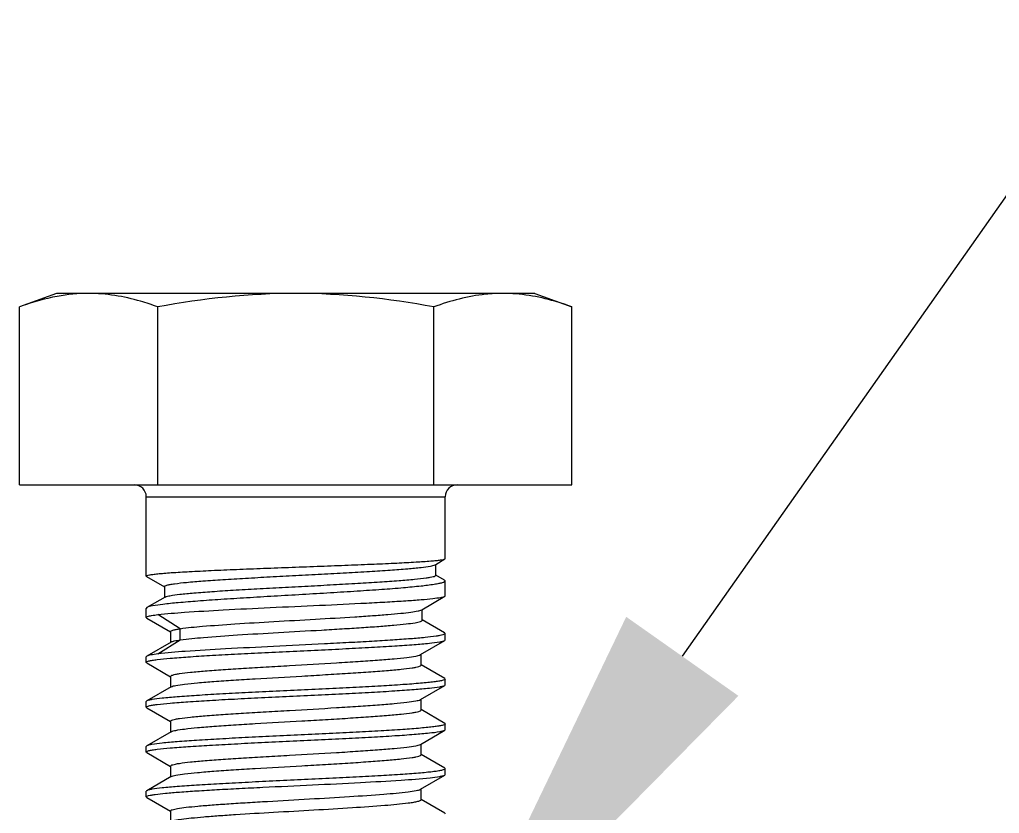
# Model space of a CAD drawing. Extents: x -409572 to -157272, y 600795 to 878326.
# Drawn here: x -392165.5 to -391927.6, y 814208.6 to 814401.3 of the extents above; entities that cross this region are included whole.
import ezdxf

# ---------------------------------------------------------------- set-up
doc = ezdxf.new("R2010")
doc.units = 0
doc.header["$LTSCALE"] = 1000
doc.header["$MEASUREMENT"] = 0
doc.layers.get('0').update_dxf_attribs({"linetype": 'CONTINUOUS'})

msp = doc.modelspace()

# ---------------------------------------------------------------- linework, layer by layer
at = {"linetype": 'CONTINUOUS'}
for p, q in [((-392156.5, 814334.84), (-392165.49, 814331.57)), ((-392040.34, 814334.84), (-392156.5, 814334.84)), ((-392040.34, 814334.84), (-392031.36, 814331.57)), ((-392165.49, 814288.38), (-392165.49, 814331.57)), ((-392131.95, 814288.38), (-392131.95, 814331.57)), ((-392064.89, 814288.38), (-392064.89, 814331.57)), ((-392031.36, 814288.38), (-392031.36, 814331.57)), ((-392165.49, 814288.38), (-392031.36, 814288.38)), ((-392134.72, 814266.2), (-392134.72, 814285.48)), ((-392134.72, 814266.2), (-392134.72, 814285.48)), ((-392134.72, 814285.48), (-392062.12, 814285.48)), ((-392062.12, 814270.44), (-392062.12, 814285.48)), ((-392062.12, 814270.44), (-392062.12, 814285.48)), ((-392064.58, 814268.98), (-392064.45, 814269.05)), ((-392064.45, 814269.05), (-392062.19, 814270.37)), ((-392064.45, 814266.41), (-392064.45, 814269.05)), ((-392062.19, 814270.37), (-392062.12, 814270.44)), ((-392134.72, 814266.2), (-392134.72, 814266.22)), ((-392134.64, 814266.11), (-392134.72, 814266.2)), ((-392064.42, 814266.47), (-392064.45, 814266.48)), ((-392062.32, 814265.25), (-392064.42, 814266.47)), ((-392134.64, 814266.11), (-392130.34, 814263.61)), ((-392062.32, 814265.25), (-392062.12, 814265.02)), ((-392062.12, 814261.43), (-392062.12, 814265.02)), ((-392062.12, 814261.43), (-392062.12, 814265.02)), ((-392130.34, 814263.61), (-392130.31, 814263.59)), ((-392130.31, 814263.67), (-392130.31, 814261.03)), ((-392062.23, 814261.3), (-392062.12, 814261.43)), ((-392130.17, 814261.11), (-392134.55, 814258.57)), ((-392067.83, 814258.04), (-392062.23, 814261.3)), ((-392134.55, 814258.57), (-392134.72, 814258.37)), ((-392134.72, 814256.16), (-392134.72, 814258.37)), ((-392134.72, 814256.16), (-392134.72, 814258.37)), ((-392126.48, 814253.44), (-392131.9, 814256.85)), ((-392067.69, 814255.49), (-392067.69, 814258.13)), ((-392134.6, 814256.02), (-392134.72, 814256.16)), ((-392134.6, 814256.02), (-392128.84, 814252.67)), ((-392062.27, 814252.43), (-392067.69, 814255.57)), ((-392128.84, 814252.75), (-392128.84, 814250.12)), ((-392126.48, 814250.72), (-392126.48, 814253.44)), ((-392062.27, 814252.43), (-392062.12, 814252.26)), ((-392062.12, 814250.72), (-392062.12, 814252.26)), ((-392062.12, 814250.72), (-392062.12, 814252.26)), ((-392062.12, 814252.26), (-392062.12, 814252.24)), ((-392128.69, 814250.2), (-392134.6, 814246.78)), ((-392131.9, 814247.32), (-392126.48, 814250.72)), ((-392068.15, 814247.14), (-392062.25, 814250.57)), ((-392062.25, 814250.57), (-392062.12, 814250.72)), ((-392068, 814244.59), (-392068, 814247.22)), ((-392134.6, 814246.78), (-392134.72, 814246.64)), ((-392134.72, 814245.27), (-392134.72, 814246.64)), ((-392134.72, 814245.27), (-392134.72, 814246.64)), ((-392134.6, 814245.13), (-392134.72, 814245.27)), ((-392134.6, 814245.13), (-392128.84, 814241.78)), ((-392062.25, 814241.33), (-392068, 814244.67)), ((-392128.84, 814241.86), (-392128.84, 814239.23)), ((-392062.25, 814241.33), (-392062.12, 814241.19)), ((-392062.12, 814239.83), (-392062.12, 814241.19)), ((-392062.12, 814239.83), (-392062.12, 814241.19)), ((-392062.12, 814241.19), (-392062.12, 814241.17)), ((-392128.69, 814239.31), (-392134.6, 814235.89)), ((-392068.15, 814236.25), (-392062.25, 814239.68)), ((-392062.25, 814239.68), (-392062.12, 814239.83)), ((-392134.6, 814235.89), (-392134.72, 814235.75)), ((-392134.72, 814234.38), (-392134.72, 814235.75)), ((-392134.72, 814234.38), (-392134.72, 814235.75)), ((-392068, 814233.7), (-392068, 814236.33)), ((-392134.6, 814234.24), (-392134.72, 814234.38)), ((-392134.6, 814234.24), (-392128.84, 814230.89)), ((-392062.25, 814230.44), (-392068, 814233.78)), ((-392128.84, 814230.97), (-392128.84, 814228.34)), ((-392128.69, 814228.42), (-392134.6, 814225)), ((-392068.15, 814225.36), (-392062.25, 814228.79)), ((-392062.25, 814230.44), (-392062.12, 814230.3)), ((-392062.25, 814228.79), (-392062.12, 814228.94)), ((-392062.12, 814228.94), (-392062.12, 814230.3)), ((-392062.12, 814228.94), (-392062.12, 814230.3)), ((-392062.12, 814230.3), (-392062.12, 814230.28)), ((-392134.6, 814225), (-392134.72, 814224.86)), ((-392134.72, 814223.49), (-392134.72, 814224.86)), ((-392134.72, 814223.49), (-392134.72, 814224.86)), ((-392134.6, 814223.35), (-392134.72, 814223.49)), ((-392134.6, 814223.35), (-392128.84, 814220)), ((-392068, 814222.81), (-392068, 814225.44)), ((-392062.25, 814219.55), (-392068, 814222.89)), ((-392128.84, 814220.08), (-392128.84, 814217.45)), ((-392062.25, 814219.55), (-392062.12, 814219.41)), ((-392062.12, 814218.05), (-392062.12, 814219.41)), ((-392062.12, 814218.05), (-392062.12, 814219.41)), ((-392062.12, 814219.41), (-392062.12, 814219.39)), ((-392128.69, 814217.53), (-392134.6, 814214.11)), ((-392068.15, 814214.47), (-392062.25, 814217.9)), ((-392062.25, 814217.9), (-392062.12, 814218.05)), ((-392134.6, 814214.11), (-392134.72, 814213.97)), ((-392134.72, 814212.6), (-392134.72, 814213.97)), ((-392134.72, 814212.6), (-392134.72, 814213.97)), ((-392068, 814211.92), (-392068, 814214.55)), ((-392134.72, 814212.6), (-392134.72, 814212.62)), ((-392134.6, 814212.46), (-392134.72, 814212.6)), ((-392134.6, 814212.46), (-392128.84, 814209.11)), ((-392062.25, 814208.66), (-392068, 814212)), ((-392128.84, 814209.19), (-392128.84, 814206.56)), ((-392062.25, 814208.66), (-392062.12, 814208.52))]:
    msp.add_line(p, q, dxfattribs=at)
msp.add_lwpolyline([(-392004.55, 814246.73), (-391427.01, 815067.02)])
for centre, radius, start, end in [((-392137.63, 814285.48), 2.9, 0, 90), ((-392059.22, 814285.48), 2.9, 90, 180), ((-392062.26, 814265.02), 0.135, 352.473, 359.9874)]:
    msp.add_arc(centre, radius, start, end, dxfattribs=at)
for points, knots in [([(-392156.35, 814334.13), (-392157.12, 814333.98), (-392160.22, 814333.33), (-392163.25, 814332.39), (-392165.49, 814331.57)], [0, 0, 0, 0, 0.246984, 1, 1, 1, 1]), ([(-392131.95, 814331.57), (-392133.33, 814332.07), (-392138.74, 814333.87), (-392144.47, 814334.84), (-392148.72, 814334.84)], [0, 0, 0, 0, 0.255699, 1, 1, 1, 1]), ([(-392048.12, 814334.84), (-392049.53, 814334.84), (-392055.25, 814334.54), (-392060.84, 814333.05), (-392064.89, 814331.57)], [0, 0, 0, 0, 0.246322, 1, 1, 1, 1]), ([(-392031.36, 814331.57), (-392032.73, 814332.07), (-392038.14, 814333.87), (-392043.87, 814334.84), (-392048.12, 814334.84)], [0, 0, 0, 0, 0.255699, 1, 1, 1, 1]), ([(-392134.72, 814266.22), (-392134.7, 814266.3), (-392134.39, 814266.4), (-392133.89, 814266.52), (-392133.01, 814266.65), (-392131.84, 814266.78), (-392130.35, 814266.92), (-392127.79, 814267.11), (-392123.96, 814267.33), (-392118.69, 814267.59), (-392112.67, 814267.85), (-392106.13, 814268.11), (-392099.31, 814268.36), (-392092.45, 814268.62), (-392085.82, 814268.87), (-392079.64, 814269.12), (-392074.16, 814269.36), (-392069.57, 814269.6), (-392066.38, 814269.81), (-392064.4, 814269.99), (-392063.37, 814270.1), (-392062.67, 814270.22), (-392062.3, 814270.3), (-392062.19, 814270.37)], [0, 0, 0, 0, 0.003381, 0.010986, 0.023001, 0.039366, 0.059948, 0.084568, 0.144999, 0.218466, 0.30228, 0.393369, 0.488398, 0.583881, 0.67631, 0.762298, 0.838693, 0.902698, 0.951975, 0.970513, 0.984751, 0.994586, 1, 1, 1, 1]), ([(-392130.31, 814263.67), (-392130.31, 814263.75), (-392130.06, 814263.91), (-392129.62, 814264.04), (-392128.84, 814264.21), (-392127.26, 814264.45), (-392124.6, 814264.74), (-392120.69, 814265.06), (-392115.92, 814265.39), (-392110.49, 814265.71), (-392104.58, 814266.04), (-392098.43, 814266.37), (-392092.25, 814266.69), (-392086.27, 814267.02), (-392080.7, 814267.34), (-392075.73, 814267.65), (-392071.56, 814267.98), (-392068.29, 814268.26), (-392066.08, 814268.59), (-392064.92, 814268.78), (-392064.58, 814268.98)], [0, 0, 0, 0, 0.003478, 0.010905, 0.022714, 0.038888, 0.08377, 0.143931, 0.217105, 0.300546, 0.391147, 0.485568, 0.580364, 0.672117, 0.757557, 0.833683, 0.897862, 0.947927, 0.982266, 1, 1, 1, 1]), ([(-392130.17, 814261.11), (-392129.81, 814261.32), (-392128.58, 814261.52), (-392126.27, 814261.86), (-392122.85, 814262.16), (-392118.51, 814262.49), (-392113.4, 814262.82), (-392107.72, 814263.15), (-392101.67, 814263.47), (-392095.47, 814263.8), (-392089.36, 814264.12), (-392083.55, 814264.45), (-392078.24, 814264.77), (-392073.63, 814265.08), (-392069.88, 814265.39), (-392067.34, 814265.67), (-392065.84, 814265.9), (-392065.1, 814266.06), (-392064.68, 814266.18), (-392064.45, 814266.34), (-392064.45, 814266.41)], [0, 0, 0, 0, 0.01879, 0.054986, 0.107411, 0.174108, 0.252565, 0.339846, 0.432717, 0.527771, 0.621558, 0.710715, 0.792084, 0.862827, 0.920523, 0.963255, 0.978576, 0.989732, 0.99673, 1, 1, 1, 1]), ([(-392062.12, 814265), (-392062.14, 814264.91), (-392062.4, 814264.72), (-392062.92, 814264.55), (-392063.77, 814264.34), (-392065.48, 814264.05), (-392068.37, 814263.7), (-392072.6, 814263.3), (-392077.76, 814262.9), (-392083.66, 814262.51), (-392090.1, 814262.11), (-392096.83, 814261.71), (-392103.62, 814261.32), (-392110.22, 814260.93), (-392116.4, 814260.54), (-392121.94, 814260.16), (-392126.62, 814259.77), (-392130.31, 814259.42), (-392132.82, 814259.03), (-392134.16, 814258.8), (-392134.55, 814258.57)], [0, 0, 0, 0, 0.003886, 0.011519, 0.02334, 0.039356, 0.083514, 0.142565, 0.214445, 0.296599, 0.386099, 0.479746, 0.574189, 0.666041, 0.75202, 0.829053, 0.894388, 0.945711, 0.981256, 1, 1, 1, 1]), ([(-392131.9, 814256.85), (-392129.76, 814257.11), (-392124.47, 814257.52), (-392115.4, 814258.05), (-392104.45, 814258.58), (-392092.84, 814259.11), (-392083.33, 814259.56), (-392076.35, 814259.93), (-392071.94, 814260.2), (-392068.27, 814260.47), (-392065.42, 814260.71), (-392063.52, 814260.99), (-392062.52, 814261.14), (-392062.23, 814261.3)], [0, 0, 0, 0, 0.092558, 0.227667, 0.390531, 0.563263, 0.72685, 0.799502, 0.863318, 0.916535, 0.9577, 0.985721, 1, 1, 1, 1]), ([(-392134.41, 814256.39), (-392134.1, 814256.5), (-392133.26, 814256.67), (-392132.42, 814256.79), (-392131.9, 814256.85)], [0, 0, 0, 0, 0.381972, 1, 1, 1, 1]), ([(-392126.48, 814253.44), (-392124.69, 814253.7), (-392120.28, 814254.11), (-392112.69, 814254.65), (-392103.55, 814255.19), (-392093.83, 814255.73), (-392085.86, 814256.2), (-392079.99, 814256.59), (-392076.26, 814256.87), (-392073.14, 814257.15), (-392070.68, 814257.42), (-392069, 814257.7), (-392068.11, 814257.88), (-392067.83, 814258.04)], [0, 0, 0, 0, 0.091917, 0.225875, 0.387382, 0.558899, 0.721827, 0.794479, 0.858578, 0.912404, 0.954539, 0.98392, 1, 1, 1, 1]), ([(-392134.72, 814256.16), (-392134.72, 814256.18), (-392134.66, 814256.31), (-392134.51, 814256.35), (-392134.41, 814256.39)], [0, 0, 0, 0, 0.150032, 1, 1, 1, 1]), ([(-392126.48, 814250.72), (-392124.61, 814250.99), (-392119.97, 814251.41), (-392112.02, 814251.97), (-392102.47, 814252.53), (-392094, 814253), (-392087.27, 814253.4), (-392082.62, 814253.69), (-392078.42, 814253.98), (-392074.81, 814254.27), (-392071.88, 814254.56), (-392069.74, 814254.83), (-392068.43, 814255.09), (-392067.86, 814255.28), (-392067.69, 814255.43), (-392067.69, 814255.49)], [0, 0, 0, 0, 0.095824, 0.236156, 0.404676, 0.581721, 0.666965, 0.74667, 0.818513, 0.880413, 0.930596, 0.967658, 0.990667, 0.99686, 1, 1, 1, 1]), ([(-392062.12, 814252.24), (-392062.14, 814252.17), (-392062.37, 814252.03), (-392062.79, 814251.89), (-392063.5, 814251.74), (-392064.91, 814251.51), (-392067.29, 814251.25), (-392070.8, 814250.95), (-392075.12, 814250.64), (-392080.11, 814250.34), (-392085.64, 814250.04), (-392093.59, 814249.63), (-392103.6, 814249.14), (-392114.87, 814248.57), (-392124.23, 814248.01), (-392129.7, 814247.6), (-392131.9, 814247.32)], [0, 0, 0, 0, 0.0033, 0.009857, 0.019984, 0.033682, 0.071486, 0.122281, 0.18463, 0.256736, 0.336512, 0.421646, 0.598027, 0.76553, 0.904858, 1, 1, 1, 1]), ([(-392128.84, 814252.75), (-392128.84, 814252.83), (-392128.61, 814253), (-392128.17, 814253.12), (-392127.41, 814253.3), (-392126.82, 814253.39), (-392126.48, 814253.44)], [0, 0, 0, 0, 0.090831, 0.281881, 0.585261, 1, 1, 1, 1]), ([(-392134.72, 814245.27), (-392134.72, 814245.35), (-392134.45, 814245.51), (-392133.98, 814245.63), (-392133.13, 814245.8), (-392131.43, 814246.03), (-392128.54, 814246.31), (-392124.3, 814246.63), (-392119.1, 814246.95), (-392113.16, 814247.27), (-392106.68, 814247.6), (-392099.9, 814247.92), (-392093.06, 814248.25), (-392086.42, 814248.58), (-392080.22, 814248.9), (-392074.68, 814249.22), (-392070, 814249.54), (-392066.36, 814249.86), (-392064.03, 814250.12), (-392062.8, 814250.37), (-392062.38, 814250.49), (-392062.25, 814250.57)], [0, 0, 0, 0, 0.00322, 0.0104, 0.021911, 0.037725, 0.081756, 0.140993, 0.213313, 0.296099, 0.38634, 0.48076, 0.575929, 0.668382, 0.754759, 0.831923, 0.897075, 0.947869, 0.982512, 0.993416, 1, 1, 1, 1]), ([(-392128.69, 814250.2), (-392128.46, 814250.34), (-392127.7, 814250.52), (-392126.96, 814250.65), (-392126.48, 814250.72)], [0, 0, 0, 0, 0.360548, 1, 1, 1, 1]), ([(-392131.9, 814247.32), (-392132.5, 814247.25), (-392133.39, 814247.11), (-392134.32, 814246.94), (-392134.6, 814246.78)], [0, 0, 0, 0, 0.654168, 1, 1, 1, 1]), ([(-392128.84, 814241.86), (-392128.84, 814241.94), (-392128.63, 814242.09), (-392128.22, 814242.22), (-392127.53, 814242.39), (-392126.11, 814242.62), (-392123.72, 814242.9), (-392120.19, 814243.21), (-392115.88, 814243.53), (-392110.94, 814243.86), (-392105.54, 814244.18), (-392098.02, 814244.61), (-392090.56, 814245.03), (-392083.44, 814245.47), (-392078.79, 814245.79), (-392074.84, 814246.12), (-392071.73, 814246.41), (-392069.61, 814246.74), (-392068.48, 814246.94), (-392068.15, 814247.14)], [0, 0, 0, 0, 0.003516, 0.010771, 0.022251, 0.037963, 0.081622, 0.14032, 0.211989, 0.294071, 0.383621, 0.477423, 0.664258, 0.750574, 0.827953, 0.893625, 0.945254, 0.981055, 1, 1, 1, 1]), ([(-392128.69, 814239.31), (-392128.36, 814239.51), (-392127.23, 814239.71), (-392125.11, 814240.04), (-392122, 814240.33), (-392118.05, 814240.66), (-392113.39, 814240.98), (-392106.27, 814241.42), (-392098.82, 814241.84), (-392091.3, 814242.27), (-392085.9, 814242.59), (-392080.96, 814242.92), (-392076.65, 814243.24), (-392073.13, 814243.55), (-392070.73, 814243.83), (-392069.32, 814244.06), (-392068.62, 814244.23), (-392068.22, 814244.36), (-392068, 814244.51), (-392068, 814244.59)], [0, 0, 0, 0, 0.018976, 0.054803, 0.106452, 0.172137, 0.249523, 0.33584, 0.522662, 0.616451, 0.705987, 0.788054, 0.859709, 0.918395, 0.962045, 0.977755, 0.98923, 0.996486, 1, 1, 1, 1]), ([(-392062.12, 814241.17), (-392062.14, 814241.09), (-392062.44, 814240.95), (-392062.94, 814240.81), (-392063.82, 814240.65), (-392064.97, 814240.49), (-392066.44, 814240.33), (-392068.96, 814240.1), (-392072.75, 814239.82), (-392077.96, 814239.5), (-392083.9, 814239.18), (-392090.38, 814238.85), (-392097.14, 814238.53), (-392103.95, 814238.21), (-392110.56, 814237.88), (-392116.73, 814237.56), (-392122.24, 814237.24), (-392126.89, 814236.92), (-392130.5, 814236.6), (-392132.82, 814236.34), (-392134.05, 814236.09), (-392134.46, 814235.97), (-392134.6, 814235.89)], [0, 0, 0, 0, 0.003588, 0.01121, 0.023135, 0.039326, 0.059664, 0.083976, 0.143635, 0.216182, 0.29901, 0.389133, 0.483302, 0.578116, 0.670151, 0.75609, 0.832833, 0.897615, 0.948118, 0.982576, 0.993432, 1, 1, 1, 1]), ([(-392134.72, 814234.38), (-392134.72, 814234.46), (-392134.45, 814234.62), (-392133.98, 814234.74), (-392133.13, 814234.91), (-392131.43, 814235.14), (-392128.54, 814235.42), (-392124.3, 814235.74), (-392119.1, 814236.06), (-392113.16, 814236.38), (-392106.68, 814236.71), (-392099.9, 814237.03), (-392093.06, 814237.36), (-392086.42, 814237.69), (-392080.22, 814238.01), (-392074.68, 814238.33), (-392070, 814238.65), (-392066.36, 814238.97), (-392064.03, 814239.23), (-392062.8, 814239.48), (-392062.38, 814239.6), (-392062.25, 814239.68)], [0, 0, 0, 0, 0.00322, 0.0104, 0.021911, 0.037726, 0.081758, 0.140994, 0.213314, 0.296099, 0.38634, 0.48076, 0.575927, 0.668379, 0.754757, 0.831923, 0.897075, 0.947869, 0.982512, 0.993416, 1, 1, 1, 1]), ([(-392128.84, 814230.97), (-392128.84, 814231.05), (-392128.63, 814231.2), (-392128.22, 814231.33), (-392127.53, 814231.5), (-392126.11, 814231.73), (-392123.72, 814232.01), (-392120.19, 814232.32), (-392115.88, 814232.64), (-392110.94, 814232.97), (-392105.54, 814233.29), (-392098.02, 814233.72), (-392090.56, 814234.14), (-392083.44, 814234.58), (-392078.79, 814234.9), (-392074.84, 814235.23), (-392071.73, 814235.52), (-392069.61, 814235.85), (-392068.48, 814236.05), (-392068.15, 814236.25)], [0, 0, 0, 0, 0.003515, 0.010772, 0.02225, 0.037963, 0.081622, 0.14032, 0.21199, 0.294071, 0.383622, 0.477423, 0.664258, 0.750574, 0.827954, 0.893625, 0.945254, 0.981055, 1, 1, 1, 1]), ([(-392128.69, 814228.42), (-392128.36, 814228.62), (-392127.23, 814228.82), (-392125.11, 814229.15), (-392122, 814229.44), (-392118.05, 814229.77), (-392113.39, 814230.09), (-392106.27, 814230.53), (-392098.82, 814230.95), (-392091.3, 814231.38), (-392085.9, 814231.7), (-392080.96, 814232.03), (-392076.65, 814232.35), (-392073.13, 814232.66), (-392070.73, 814232.94), (-392069.32, 814233.17), (-392068.62, 814233.34), (-392068.22, 814233.47), (-392068, 814233.62), (-392068, 814233.7)], [0, 0, 0, 0, 0.018976, 0.054803, 0.106452, 0.172137, 0.249523, 0.335841, 0.522662, 0.616452, 0.705988, 0.788055, 0.85971, 0.918396, 0.962045, 0.977753, 0.989231, 0.996484, 1, 1, 1, 1]), ([(-392134.72, 814223.49), (-392134.72, 814223.57), (-392134.45, 814223.73), (-392133.98, 814223.85), (-392133.13, 814224.02), (-392131.43, 814224.25), (-392128.54, 814224.53), (-392124.3, 814224.85), (-392119.1, 814225.17), (-392113.16, 814225.49), (-392106.68, 814225.82), (-392099.9, 814226.14), (-392093.06, 814226.47), (-392086.42, 814226.8), (-392080.22, 814227.12), (-392074.68, 814227.44), (-392070, 814227.76), (-392066.36, 814228.08), (-392064.03, 814228.34), (-392062.8, 814228.59), (-392062.38, 814228.71), (-392062.25, 814228.79)], [0, 0, 0, 0, 0.00322, 0.0104, 0.021911, 0.037726, 0.081758, 0.140994, 0.213312, 0.296095, 0.386336, 0.480757, 0.575924, 0.668376, 0.754755, 0.831922, 0.897076, 0.94787, 0.982512, 0.993416, 1, 1, 1, 1]), ([(-392062.12, 814230.28), (-392062.14, 814230.2), (-392062.44, 814230.06), (-392062.94, 814229.92), (-392063.82, 814229.76), (-392064.97, 814229.6), (-392066.44, 814229.44), (-392068.96, 814229.21), (-392072.75, 814228.93), (-392077.96, 814228.61), (-392083.9, 814228.29), (-392090.38, 814227.96), (-392097.14, 814227.64), (-392103.95, 814227.32), (-392110.56, 814226.99), (-392116.73, 814226.67), (-392122.24, 814226.35), (-392126.89, 814226.03), (-392130.5, 814225.71), (-392132.82, 814225.45), (-392134.05, 814225.2), (-392134.46, 814225.08), (-392134.6, 814225)], [0, 0, 0, 0, 0.003588, 0.011209, 0.023134, 0.039324, 0.059662, 0.083974, 0.143632, 0.21618, 0.299009, 0.389132, 0.4833, 0.578113, 0.670149, 0.756088, 0.83283, 0.897612, 0.948116, 0.982575, 0.993432, 1, 1, 1, 1]), ([(-392128.84, 814220.08), (-392128.84, 814220.16), (-392128.63, 814220.31), (-392128.22, 814220.44), (-392127.53, 814220.61), (-392126.11, 814220.84), (-392123.72, 814221.12), (-392120.19, 814221.43), (-392115.88, 814221.75), (-392110.94, 814222.08), (-392105.54, 814222.4), (-392098.02, 814222.83), (-392090.56, 814223.25), (-392083.44, 814223.69), (-392078.79, 814224.01), (-392074.84, 814224.34), (-392071.73, 814224.63), (-392069.61, 814224.96), (-392068.48, 814225.16), (-392068.15, 814225.36)], [0, 0, 0, 0, 0.003515, 0.010772, 0.02225, 0.037963, 0.081622, 0.14032, 0.21199, 0.294071, 0.383622, 0.477423, 0.664258, 0.750575, 0.827954, 0.893625, 0.945255, 0.981055, 1, 1, 1, 1]), ([(-392128.69, 814217.53), (-392128.36, 814217.73), (-392127.23, 814217.93), (-392125.11, 814218.26), (-392122, 814218.55), (-392118.05, 814218.88), (-392113.39, 814219.2), (-392106.27, 814219.64), (-392098.82, 814220.06), (-392091.3, 814220.49), (-392085.9, 814220.81), (-392080.96, 814221.14), (-392076.65, 814221.46), (-392073.13, 814221.77), (-392070.73, 814222.05), (-392069.32, 814222.28), (-392068.62, 814222.45), (-392068.22, 814222.58), (-392068, 814222.73), (-392068, 814222.81)], [0, 0, 0, 0, 0.018976, 0.054802, 0.106452, 0.172137, 0.249523, 0.33584, 0.522662, 0.616451, 0.705987, 0.788054, 0.85971, 0.918396, 0.962045, 0.977753, 0.989231, 0.996484, 1, 1, 1, 1]), ([(-392062.12, 814219.39), (-392062.14, 814219.31), (-392062.44, 814219.17), (-392062.94, 814219.03), (-392063.82, 814218.87), (-392064.97, 814218.71), (-392066.44, 814218.55), (-392068.96, 814218.32), (-392072.75, 814218.04), (-392077.96, 814217.72), (-392083.9, 814217.4), (-392090.38, 814217.07), (-392097.14, 814216.75), (-392103.95, 814216.43), (-392110.56, 814216.1), (-392116.73, 814215.78), (-392122.24, 814215.46), (-392126.89, 814215.14), (-392130.5, 814214.82), (-392132.82, 814214.56), (-392134.05, 814214.31), (-392134.46, 814214.19), (-392134.6, 814214.11)], [0, 0, 0, 0, 0.003588, 0.011208, 0.023133, 0.039323, 0.05966, 0.083972, 0.14363, 0.21618, 0.29901, 0.389134, 0.483301, 0.578116, 0.670152, 0.75609, 0.832831, 0.897611, 0.948116, 0.982575, 0.993432, 1, 1, 1, 1]), ([(-392134.72, 814212.62), (-392134.7, 814212.69), (-392134.48, 814212.81), (-392134.08, 814212.94), (-392133.4, 814213.08), (-392132.05, 814213.29), (-392129.76, 814213.53), (-392126.39, 814213.81), (-392122.23, 814214.09), (-392117.41, 814214.38), (-392112.06, 814214.66), (-392104.31, 814215.05), (-392094.49, 814215.51), (-392083.3, 814216.05), (-392073.79, 814216.6), (-392068.15, 814217), (-392065.81, 814217.26)], [0, 0, 0, 0, 0.003125, 0.009451, 0.019259, 0.032549, 0.069278, 0.118709, 0.179497, 0.249964, 0.328153, 0.411892, 0.586609, 0.754787, 0.897843, 1, 1, 1, 1]), ([(-392065.81, 814217.26), (-392065.01, 814217.35), (-392063.96, 814217.47), (-392062.78, 814217.71), (-392062.38, 814217.83), (-392062.25, 814217.9)], [0, 0, 0, 0, 0.663188, 0.872597, 1, 1, 1, 1]), ([(-392128.84, 814209.19), (-392128.84, 814209.25), (-392128.68, 814209.39), (-392128.13, 814209.59), (-392126.87, 814209.84), (-392124.82, 814210.11), (-392122.01, 814210.39), (-392118.55, 814210.67), (-392114.51, 814210.96), (-392110.03, 814211.24), (-392103.51, 814211.63), (-392095.25, 814212.09), (-392085.83, 814212.64), (-392077.81, 814213.19), (-392073.06, 814213.6), (-392071.09, 814213.85)], [0, 0, 0, 0, 0.003115, 0.009182, 0.031659, 0.067841, 0.116843, 0.177337, 0.247648, 0.325812, 0.409643, 0.584814, 0.753648, 0.897352, 1, 1, 1, 1]), ([(-392071.09, 814213.85), (-392070.44, 814213.93), (-392069.47, 814214.1), (-392068.45, 814214.29), (-392068.15, 814214.47)], [0, 0, 0, 0, 0.650272, 1, 1, 1, 1]), ([(-392071.09, 814211.13), (-392070.65, 814211.19), (-392069.88, 814211.29), (-392068.88, 814211.49), (-392068.33, 814211.64), (-392068, 814211.82), (-392068, 814211.92)], [0, 0, 0, 0, 0.417669, 0.72318, 0.914162, 1, 1, 1, 1]), ([(-392128.69, 814206.64), (-392128.43, 814206.8), (-392127.57, 814206.98), (-392125.94, 814207.25), (-392123.58, 814207.51), (-392120.58, 814207.79), (-392116.99, 814208.06), (-392111.34, 814208.44), (-392103.63, 814208.9), (-392094.17, 814209.43), (-392085.14, 814209.96), (-392077.5, 814210.49), (-392072.97, 814210.88), (-392071.09, 814211.13)], [0, 0, 0, 0, 0.015918, 0.044768, 0.086031, 0.138698, 0.201427, 0.272595, 0.432694, 0.602452, 0.764307, 0.901529, 1, 1, 1, 1])]:
    msp.add_open_spline(points, degree=3, knots=knots, dxfattribs=at)
for points in [[(-392148.72, 814334.84), (-392151.28, 814334.84), (-392153.84, 814334.59), (-392156.35, 814334.13)], [(-392098.42, 814334.84), (-392109.65, 814334.84), (-392120.91, 814333.59), (-392131.95, 814331.57)], [(-392064.89, 814331.57), (-392075.94, 814333.59), (-392087.19, 814334.84), (-392098.42, 814334.84)]]:
    msp.add_open_spline(points, degree=3, dxfattribs=at)
msp.add_solid([(-391990.93, 814237.13), (-392062.12, 814164.96), (-392018.18, 814256.32)])

doc.saveas('drawing.dxf')
